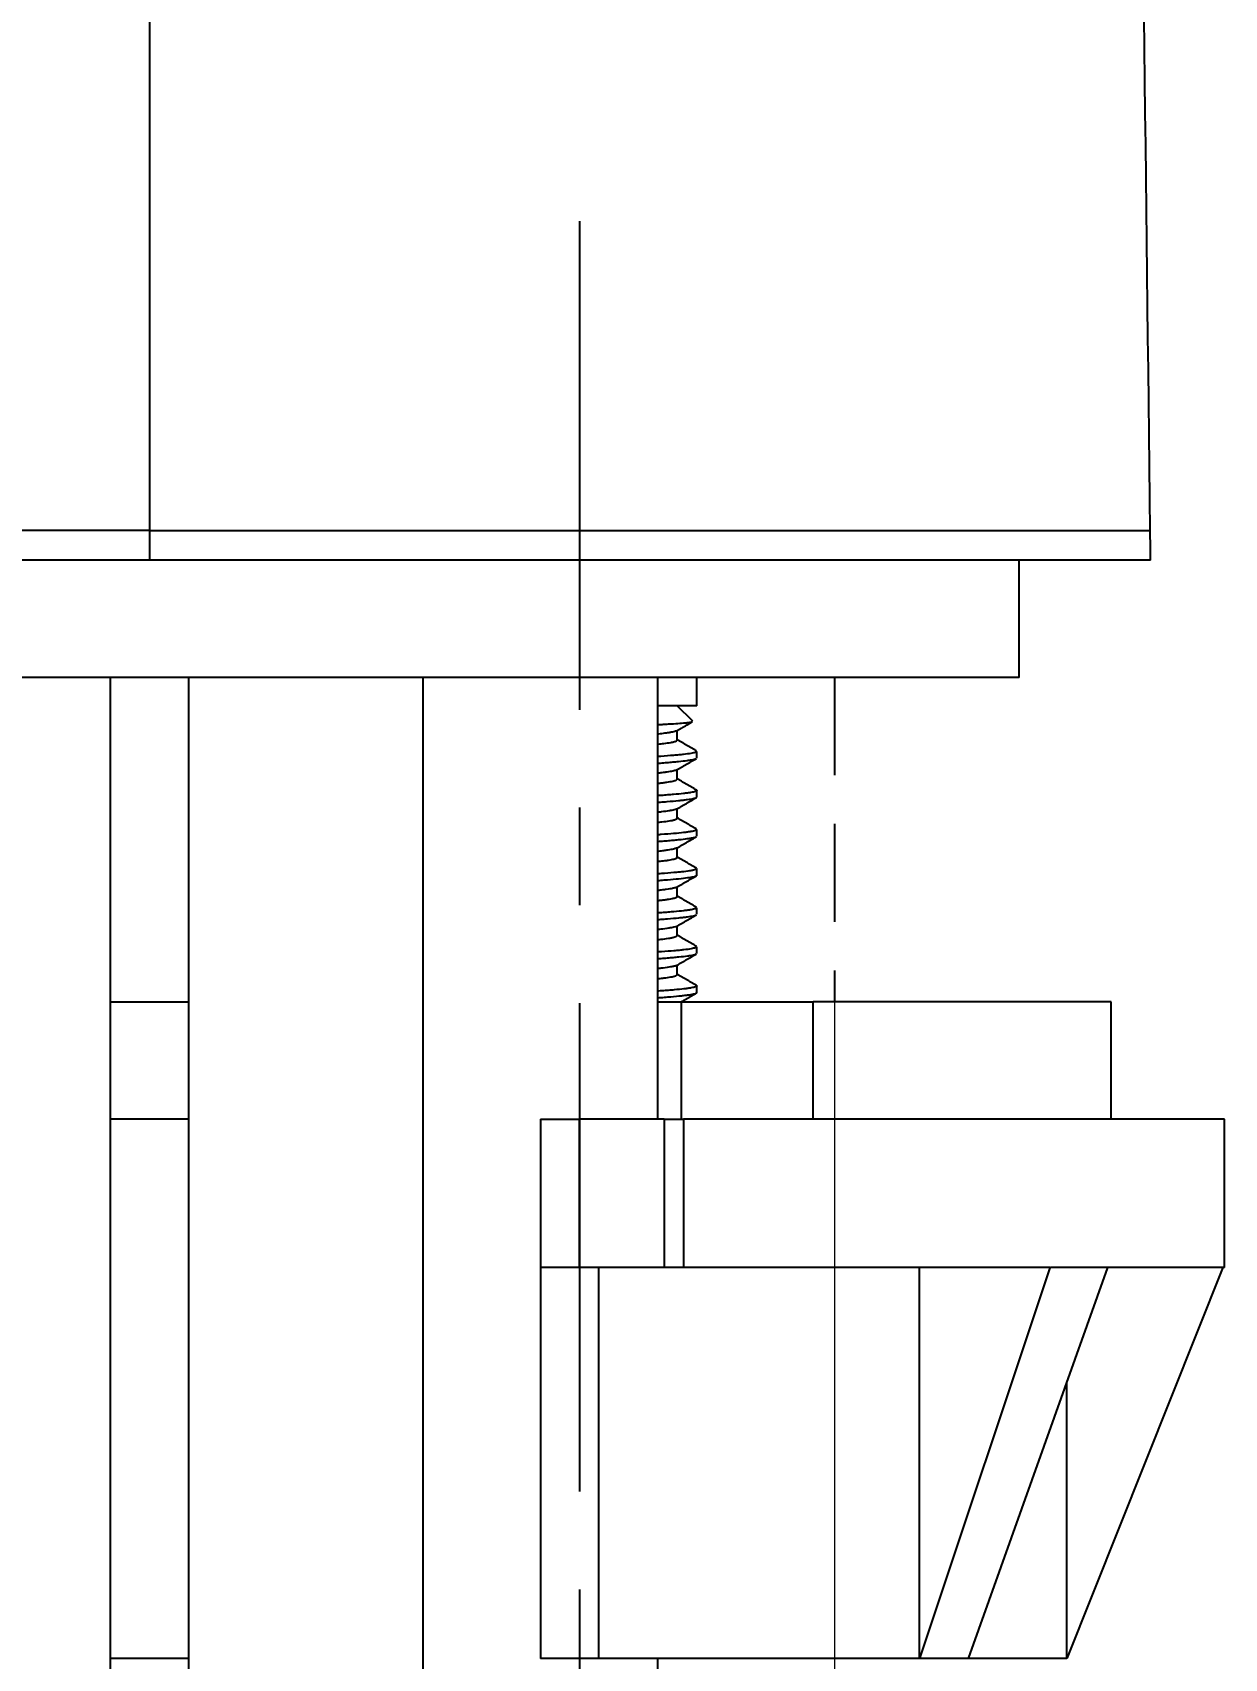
# Model space of a CAD drawing. Extents: x 0 to 1354, y 0 to 992.
# Drawn here: x 323.45 to 353.95, y 319.26 to 360.85 of the extents above; entities that cross this region are included whole.
import ezdxf

# ---------------------------------------------------------------- set-up
doc = ezdxf.new("R2010")
doc.units = 0
doc.header["$LTSCALE"] = 10
doc.header["$MEASUREMENT"] = 0
doc.header["$PDMODE"] = 3
doc.header["$PDSIZE"] = -10
doc.linetypes.add('CENTER', pattern=[2, 1.25, -0.25, 0.25, -0.25])
doc.linetypes.add('HIDDEN', pattern=[0.375, 0.25, -0.125])
doc.layers.get('0').update_dxf_attribs({"linetype": 'CONTINUOUS'})
doc.layers.get('DEFPOINTS').update_dxf_attribs({"linetype": 'CONTINUOUS'})
doc.layers.add('1', color=7, linetype='CONTINUOUS')
doc.styles.add('Daelim Dimension', font='NanumGothic.ttf')
doc.dimstyles.new('DEFAULT', dxfattribs={"dimscale": 2, "dimtxt": 2, "dimasz": 2, "dimexe": 0, "dimexo": 2, "dimgap": 1, "dimtad": 1, "dimdec": 1, "dimzin": 9, "dimdsep": 46, "dimtxsty": 'Daelim Dimension', "dimcen": 0.5, "dimclrd": 252, "dimclre": 252, "dimclrt": 3, "dimadec": 1, "dimazin": 0, "dimtfac": 1, "dimtdec": 1, "dimtix": 1, "dimtmove": 0, "dimatfit": 3, "dimfxl": 1, "dimtolj": 1, "dimtzin": 1, "dimlwd": 9, "dimlwe": 9, "dimarcsym": 0})

# ---------------------------------------------------------------- blocks, each defined once
blk = doc.blocks.new('*D3')
at = {"color": 5, "lineweight": 9, "ltscale": 0.5, "transparency": 16777216}
for p, q in [((308.968, 336.206), (308.968, 298.59)), ((343.968, 336.206), (343.968, 298.59)), ((308.968, 298.59), (194.874, 298.59)), ((339.968, 298.59), (312.968, 298.59))]:
    blk.add_line(p, q, dxfattribs=at)
at = {"color": 5, "ltscale": 0.5, "transparency": 16777216}
for points in [[(312.968, 299.257), (312.968, 297.923), (308.968, 298.59)], [(339.968, 299.257), (339.968, 297.923), (343.968, 298.59)]]:
    blk.add_solid(points, dxfattribs=at)
at = {"layer": 'DEFPOINTS', "color": 0, "ltscale": 0.5, "transparency": 16777216}
for p in [(308.968, 340.206), (343.968, 340.206), (343.968, 298.59)]:
    blk.add_point(p, dxfattribs=at)
at = {"color": 7, "lineweight": -3, "ltscale": 0.5, "transparency": 16777216, "insert": (240.458, 308.575), "char_height": 10, "attachment_point": 5, "style": 'Daelim Dimension'}
blk.add_mtext('\\A1;설치구멍 {\\H1.25x;\\C256;Ø}35', dxfattribs=at)

msp = doc.modelspace()

# ---------------------------------------------------------------- linework, layer by layer
at = {"color": 7, "linetype": 'HIDDEN', "lineweight": -3}
msp.add_line((343.968, 344.356), (343.968, 336.056), dxfattribs=at)
at = {"layer": '1', "color": 1, "linetype": 'CENTER', "lineweight": -3}
msp.add_line((337.447, 356.025), (337.447, 283.128), dxfattribs=at)
at = {"layer": '1', "color": 7, "linetype": 'Continuous', "lineweight": -3}
for p, q in [((348.697, 344.356), (348.697, 347.356)), ((348.697, 344.356), (304.197, 344.356)), ((325.447, 314.677), (325.447, 344.356)), ((327.447, 344.356), (327.447, 314.677)), ((333.447, 314.677), (333.447, 344.356)), ((339.447, 333.056), (339.447, 344.356)), ((340.447, 343.628), (340.447, 344.356)), ((340.447, 343.628), (339.447, 343.628)), ((340.334, 343.242), (339.947, 343.628)), ((340.344, 343.23), (340.342, 343.233)), ((339.947, 342.752), (339.947, 342.997)), ((340.447, 342.294), (340.447, 342.462)), ((339.947, 341.751), (339.947, 341.997)), ((340.447, 341.295), (340.447, 341.463)), ((339.947, 340.752), (339.947, 340.997)), ((340.447, 340.294), (340.447, 340.462)), ((339.947, 339.751), (339.947, 339.997)), ((340.447, 339.294), (340.447, 339.463)), ((339.947, 338.751), (339.947, 338.997)), ((340.447, 338.295), (340.447, 338.463)), ((339.947, 337.751), (339.947, 337.997)), ((340.447, 337.294), (340.447, 337.462)), ((339.947, 336.751), (339.947, 336.997)), ((340.447, 336.295), (340.447, 336.463)), ((325.447, 336.056), (326.547, 336.056)), ((326.547, 336.056), (327.447, 336.056)), ((339.447, 336.056), (340.047, 336.056)), ((340.047, 336.056), (343.425, 336.056)), ((340.047, 336.056), (340.047, 333.056)), ((351.047, 336.056), (343.425, 336.056)), ((343.425, 333.056), (343.425, 336.056)), ((351.047, 333.056), (351.047, 336.056)), ((326.547, 333.056), (325.447, 333.056)), ((327.447, 333.056), (326.547, 333.056)), ((336.447, 333.056), (337.447, 333.056)), ((336.447, 333.056), (336.447, 329.256)), ((339.609, 333.056), (337.447, 333.056)), ((337.447, 329.256), (337.447, 333.056)), ((339.609, 333.056), (340.106, 333.056)), ((339.609, 333.056), (339.609, 329.256)), ((353.947, 333.056), (340.106, 333.056)), ((340.106, 333.056), (340.106, 329.256)), ((353.947, 329.256), (353.947, 333.056)), ((336.447, 329.256), (336.447, 319.256)), ((337.447, 329.256), (336.447, 329.256)), ((339.609, 329.256), (337.447, 329.256)), ((337.936, 329.256), (337.936, 319.256)), ((340.106, 329.256), (339.609, 329.256)), ((349.477, 329.256), (340.106, 329.256)), ((346.145, 319.256), (346.145, 329.256)), ((349.478, 329.254), (346.145, 319.256)), ((347.395, 319.256), (350.96, 329.256)), ((350.96, 329.256), (349.497, 329.256)), ((353.907, 329.255), (349.914, 319.256)), ((353.906, 329.256), (350.96, 329.256)), ((353.908, 329.256), (353.906, 329.251)), ((353.947, 329.256), (353.908, 329.256)), ((349.914, 319.256), (349.914, 326.321)), ((326.447, 319.256), (325.447, 319.256)), ((327.447, 319.256), (326.447, 319.256)), ((337.936, 319.256), (336.447, 319.256)), ((346.145, 319.256), (337.936, 319.256)), ((339.447, 314.677), (339.447, 319.256)), ((347.395, 319.256), (346.145, 319.256)), ((349.914, 319.256), (347.395, 319.256))]:
    msp.add_line(p, q, dxfattribs=at)
msp.add_ellipse((326.753, 261.42), major_axis=(24.336, 67.794), ratio=0.178834, start_param=0.117682, end_param=0.119031, dxfattribs=at)
for points, degree in [([(352.047, 348.113), (351.842, 365.653), (351.637, 383.193), (351.432, 400.732)], 3), ([(326.447, 366.803), (326.447, 360.573), (326.447, 354.343), (326.447, 348.113)], 3), ([(326.447, 348.113), (326.447, 347.861), (326.447, 347.608), (326.447, 347.356)], 3), ([(352.056, 347.356), (352.053, 347.608), (352.05, 347.861), (352.047, 348.113)], 3), ([(339.924, 342.984), (340.119, 343.097), (340.315, 343.211)], 2), ([(340.443, 342.472), (340.195, 342.616), (339.947, 342.76)], 2), ([(339.929, 341.987), (340.187, 342.136), (340.444, 342.285)], 2), ([(340.439, 341.474), (340.193, 341.617), (339.947, 341.76)], 2), ([(339.925, 340.984), (340.182, 341.134), (340.439, 341.283)], 2), ([(340.444, 340.472), (340.196, 340.616), (339.947, 340.76)], 2), ([(339.928, 339.986), (340.186, 340.136), (340.443, 340.285)], 2), ([(340.438, 339.475), (340.192, 339.617), (339.947, 339.76)], 2), ([(339.927, 338.986), (340.184, 339.135), (340.442, 339.284)], 2), ([(340.444, 338.471), (340.196, 338.616), (339.947, 338.76)], 2), ([(339.926, 337.985), (340.184, 338.134), (340.441, 338.284)], 2), ([(340.439, 337.475), (340.193, 337.617), (339.947, 337.76)], 2), ([(339.929, 336.987), (340.186, 337.136), (340.444, 337.285)], 2), ([(340.444, 336.472), (340.195, 336.616), (339.947, 336.76)], 2), ([(340.047, 336.055), (340.243, 336.169), (340.439, 336.283)], 2)]:
    msp.add_open_spline(points, degree=degree, dxfattribs=at)
for points, knots in [([(326.447, 348.113), (326.024, 348.113), (325.182, 348.113), (324.348, 348.113), (323.101, 348.113), (322.276, 348.113), (320.641, 348.113), (319.83, 348.113), (318.825, 348.113), (318.524, 348.113), (318.224, 348.113), (318.024, 348.113), (317.925, 348.113), (317.428, 348.113), (316.643, 348.113), (315.496, 348.113), (314.751, 348.113), (313.649, 348.113), (312.934, 348.113), (311.891, 348.113), (311.548, 348.113), (311.041, 348.113), (310.874, 348.113), (310.624, 348.113), (310.541, 348.113), (310.376, 348.113), (310.294, 348.113), (309.56, 348.113), (308.939, 348.113), (307.759, 348.113), (307.2, 348.113), (306.142, 348.113), (305.643, 348.113), (305.058, 348.113), (304.943, 348.113), (304.773, 348.113), (304.717, 348.113), (304.606, 348.113), (304.332, 348.113), (304.073, 348.113), (303.48, 348.113), (303.123, 348.113), (302.484, 348.113), (302.203, 348.113), (301.837, 348.113), (301.725, 348.113), (301.571, 348.113), (301.522, 348.113), (301.429, 348.113), (301.386, 348.113), (301.179, 348.113), (301.055, 348.113), (300.931, 348.113), (300.868, 348.113), (300.847, 348.113), (300.847, 348.113)], [0, 0, 0, 0, 0.031254, 0.062509, 0.062509, 0.125017, 0.125017, 0.187526, 0.187526, 0.203153, 0.210966, 0.210966, 0.21878, 0.21878, 0.250034, 0.281288, 0.312543, 0.312543, 0.375051, 0.375051, 0.406305, 0.406305, 0.421933, 0.421933, 0.429746, 0.429746, 0.43756, 0.43756, 0.500068, 0.500068, 0.562577, 0.562577, 0.625085, 0.625085, 0.640712, 0.640712, 0.648526, 0.648526, 0.65634, 0.687594, 0.687594, 0.750102, 0.750102, 0.812611, 0.812611, 0.843865, 0.843865, 0.859492, 0.859492, 0.875119, 0.875119, 0.937628, 0.937628, 0.968882, 1, 1, 1, 1]), ([(326.447, 348.113), (326.869, 348.113), (327.711, 348.113), (328.546, 348.113), (329.793, 348.113), (330.617, 348.113), (332.253, 348.113), (333.064, 348.113), (334.069, 348.113), (334.37, 348.113), (334.669, 348.113), (334.869, 348.113), (334.969, 348.113), (335.466, 348.113), (336.251, 348.113), (337.398, 348.113), (338.142, 348.113), (339.244, 348.113), (339.96, 348.113), (341.003, 348.113), (341.346, 348.113), (341.852, 348.113), (342.02, 348.113), (342.269, 348.113), (342.352, 348.113), (342.517, 348.113), (342.599, 348.113), (343.333, 348.113), (343.954, 348.113), (345.135, 348.113), (345.694, 348.113), (346.752, 348.113), (347.251, 348.113), (347.836, 348.113), (347.951, 348.113), (348.12, 348.113), (348.176, 348.113), (348.287, 348.113), (348.561, 348.113), (348.82, 348.113), (349.413, 348.113), (349.771, 348.113), (350.409, 348.113), (350.691, 348.113), (351.056, 348.113), (351.168, 348.113), (351.322, 348.113), (351.371, 348.113), (351.464, 348.113), (351.508, 348.113), (351.714, 348.113), (351.838, 348.113), (351.963, 348.113), (352.026, 348.113), (352.047, 348.113), (352.047, 348.113)], [0, 0, 0, 0, 0.031254, 0.062509, 0.062509, 0.125017, 0.125017, 0.187526, 0.187526, 0.203153, 0.210966, 0.210966, 0.21878, 0.21878, 0.250034, 0.281288, 0.312543, 0.312543, 0.375051, 0.375051, 0.406305, 0.406305, 0.421933, 0.421933, 0.429746, 0.429746, 0.43756, 0.43756, 0.500068, 0.500068, 0.562577, 0.562577, 0.625085, 0.625085, 0.640712, 0.640712, 0.648526, 0.648526, 0.65634, 0.687594, 0.687594, 0.750102, 0.750102, 0.812611, 0.812611, 0.843865, 0.843865, 0.859492, 0.859492, 0.875119, 0.875119, 0.937628, 0.937628, 0.968882, 1, 1, 1, 1]), ([(326.447, 347.356), (326.024, 347.356), (325.182, 347.356), (324.347, 347.356), (323.099, 347.356), (322.275, 347.356), (320.639, 347.356), (319.828, 347.356), (318.822, 347.356), (318.521, 347.356), (318.221, 347.356), (318.022, 347.356), (317.922, 347.356), (317.425, 347.356), (316.64, 347.356), (315.492, 347.356), (314.747, 347.356), (313.645, 347.356), (312.929, 347.356), (311.886, 347.356), (311.543, 347.356), (311.036, 347.356), (310.868, 347.356), (310.619, 347.356), (310.536, 347.356), (310.371, 347.356), (310.289, 347.356), (309.555, 347.356), (308.933, 347.356), (307.753, 347.356), (307.193, 347.356), (306.135, 347.356), (305.636, 347.356), (305.051, 347.356), (304.936, 347.356), (304.766, 347.356), (304.71, 347.356), (304.599, 347.356), (304.325, 347.356), (304.066, 347.356), (303.472, 347.356), (303.115, 347.356), (302.476, 347.356), (302.194, 347.356), (301.829, 347.356), (301.717, 347.356), (301.563, 347.356), (301.514, 347.356), (301.421, 347.356), (301.377, 347.356), (301.17, 347.356), (301.046, 347.356), (300.922, 347.356), (300.859, 347.356), (300.838, 347.356), (300.838, 347.356)], [0, 0, 0, 0, 0.03125, 0.0625, 0.0625, 0.125, 0.125, 0.1875, 0.1875, 0.203125, 0.210938, 0.210938, 0.21875, 0.21875, 0.25, 0.28125, 0.3125, 0.3125, 0.375, 0.375, 0.40625, 0.40625, 0.421875, 0.421875, 0.429688, 0.429688, 0.4375, 0.4375, 0.5, 0.5, 0.5625, 0.5625, 0.625, 0.625, 0.640625, 0.640625, 0.648437, 0.648437, 0.65625, 0.6875, 0.6875, 0.75, 0.75, 0.8125, 0.8125, 0.84375, 0.84375, 0.859375, 0.859375, 0.875, 0.875, 0.9375, 0.9375, 0.96875, 1, 1, 1, 1]), ([(352.056, 347.356), (352.056, 347.356), (352.035, 347.356), (351.972, 347.356), (351.848, 347.356), (351.726, 347.356), (351.401, 347.356), (351.198, 347.356), (350.895, 347.356), (350.799, 347.356), (350.699, 347.356), (350.63, 347.356), (350.595, 347.356), (350.418, 347.356), (350.115, 347.356), (349.606, 347.356), (349.23, 347.356), (348.641, 347.356), (348.212, 347.356), (347.516, 347.356), (347.275, 347.356), (346.9, 347.356), (346.772, 347.356), (346.578, 347.356), (346.512, 347.356), (346.381, 347.356), (346.314, 347.356), (345.713, 347.356), (345.15, 347.356), (343.97, 347.356), (343.352, 347.356), (342.063, 347.356), (341.392, 347.356), (340.518, 347.356), (340.341, 347.356), (340.074, 347.356), (339.984, 347.356), (339.805, 347.356), (339.354, 347.356), (338.898, 347.356), (337.791, 347.356), (337.037, 347.356), (335.497, 347.356), (334.712, 347.356), (333.511, 347.356), (333.106, 347.356), (332.494, 347.356), (332.289, 347.356), (331.877, 347.356), (331.67, 347.356), (330.636, 347.356), (329.805, 347.356), (328.551, 347.356), (327.712, 347.356), (326.869, 347.356), (326.447, 347.356)], [0, 0, 0, 0, 0.031302, 0.06255, 0.06255, 0.125047, 0.125047, 0.187543, 0.187543, 0.203167, 0.21098, 0.21098, 0.218792, 0.218792, 0.25004, 0.281288, 0.312537, 0.312537, 0.375033, 0.375033, 0.406282, 0.406282, 0.421906, 0.421906, 0.429718, 0.429718, 0.43753, 0.43753, 0.500027, 0.500027, 0.562523, 0.562523, 0.62502, 0.62502, 0.640644, 0.640644, 0.648456, 0.648456, 0.656268, 0.687517, 0.687517, 0.750013, 0.750013, 0.81251, 0.81251, 0.843758, 0.843758, 0.859382, 0.859382, 0.875007, 0.875007, 0.937503, 0.937503, 0.968752, 1, 1, 1, 1]), ([(339.472, 343.151), (339.512, 343.152), (339.551, 343.154), (339.613, 343.158), (339.637, 343.159), (339.683, 343.161), (339.705, 343.163), (339.771, 343.166), (339.812, 343.169), (339.93, 343.177), (339.999, 343.182), (340.09, 343.189), (340.119, 343.191), (340.157, 343.195), (340.17, 343.196), (340.193, 343.199), (340.204, 343.2), (340.257, 343.206), (340.288, 343.211), (340.322, 343.218), (340.33, 343.22), (340.336, 343.223)], [0, 0, 0, 0, 0.080736, 0.080736, 0.131323, 0.131323, 0.18191, 0.18191, 0.283084, 0.283084, 0.485431, 0.485431, 0.586604, 0.586604, 0.637191, 0.637191, 0.687778, 0.687778, 0.890125, 0.890125, 1, 1, 1, 1]), ([(339.928, 342.986), (339.922, 342.983), (339.914, 342.98), (339.879, 342.968), (339.843, 342.96), (339.784, 342.949), (339.772, 342.947), (339.746, 342.943), (339.732, 342.941), (339.689, 342.934), (339.657, 342.93), (339.576, 342.919), (339.524, 342.912), (339.467, 342.906)], [0, 0, 0, 0, 0.126287, 0.126287, 0.448453, 0.448453, 0.528994, 0.528994, 0.609535, 0.609535, 0.770618, 0.770618, 1, 1, 1, 1]), ([(340.447, 342.463), (340.447, 342.455), (340.434, 342.446), (340.403, 342.435), (340.396, 342.432), (340.38, 342.428), (340.371, 342.426), (340.342, 342.419), (340.32, 342.414), (340.244, 342.401), (340.182, 342.393), (340.089, 342.382), (340.069, 342.38), (340.039, 342.377), (340.029, 342.376), (340.008, 342.374), (339.955, 342.369), (339.897, 342.364), (339.753, 342.352), (339.647, 342.344), (339.504, 342.333), (339.477, 342.331), (339.449, 342.329)], [0, 0, 0, 0, 0.18865, 0.18865, 0.23658, 0.23658, 0.284509, 0.284509, 0.380368, 0.380368, 0.572086, 0.572086, 0.620015, 0.620015, 0.64398, 0.64398, 0.667945, 0.763804, 0.763804, 0.955522, 0.955522, 1, 1, 1, 1]), ([(339.464, 342.65), (339.516, 342.656), (339.563, 342.661), (339.675, 342.675), (339.734, 342.683), (339.795, 342.694), (339.807, 342.696), (339.829, 342.701), (339.839, 342.703), (339.867, 342.71), (339.884, 342.714), (339.924, 342.728), (339.94, 342.737), (339.946, 342.748), (339.947, 342.749), (339.947, 342.751)], [0, 0, 0, 0, 0.166668, 0.166668, 0.427087, 0.427087, 0.492191, 0.492191, 0.557296, 0.557296, 0.687505, 0.687505, 0.947923, 0.947923, 1, 1, 1, 1]), ([(339.933, 341.989), (339.93, 341.987), (339.927, 341.986), (339.919, 341.982), (339.914, 341.98), (339.902, 341.976), (339.895, 341.974), (339.873, 341.967), (339.856, 341.963), (339.795, 341.951), (339.745, 341.942), (339.668, 341.931), (339.652, 341.929), (339.619, 341.924), (339.602, 341.922), (339.548, 341.915), (339.51, 341.911), (339.469, 341.906), (339.468, 341.906), (339.466, 341.906)], [0, 0, 0, 0, 0.057497, 0.057497, 0.135622, 0.135622, 0.213748, 0.213748, 0.369998, 0.369998, 0.682499, 0.682499, 0.760624, 0.760624, 0.838749, 0.838749, 0.995, 0.995, 1, 1, 1, 1]), ([(339.471, 342.162), (339.486, 342.163), (339.502, 342.164), (339.575, 342.17), (339.631, 342.174), (339.711, 342.181), (339.738, 342.183), (339.789, 342.187), (339.814, 342.19), (339.888, 342.196), (339.934, 342.201), (340.063, 342.214), (340.138, 342.223), (340.218, 342.233), (340.233, 342.236), (340.262, 342.24), (340.276, 342.242), (340.315, 342.248), (340.338, 342.252), (340.396, 342.265), (340.422, 342.272), (340.436, 342.281), (340.436, 342.281), (340.436, 342.281)], [0, 0, 0, 0, 0.028448, 0.028448, 0.136207, 0.136207, 0.190086, 0.190086, 0.243965, 0.243965, 0.351724, 0.351724, 0.567241, 0.567241, 0.62112, 0.62112, 0.674999, 0.674999, 0.782758, 0.782758, 0.998275, 0.998275, 1, 1, 1, 1]), ([(339.472, 341.651), (339.51, 341.655), (339.565, 341.661), (339.615, 341.667), (339.648, 341.671), (339.664, 341.674), (339.741, 341.684), (339.792, 341.693), (339.853, 341.706), (339.88, 341.713), (339.9, 341.72), (339.912, 341.724), (339.918, 341.727), (339.939, 341.737), (339.946, 341.744), (339.947, 341.751)], [0, 0, 0, 0, 0.125, 0.190651, 0.190651, 0.256302, 0.256302, 0.518906, 0.518906, 0.650208, 0.715859, 0.715859, 0.78151, 0.78151, 1, 1, 1, 1]), ([(339.448, 341.161), (339.472, 341.162), (339.497, 341.164), (339.579, 341.17), (339.635, 341.174), (339.796, 341.188), (339.892, 341.197), (340.022, 341.21), (340.062, 341.214), (340.119, 341.221), (340.137, 341.223), (340.172, 341.227), (340.189, 341.23), (340.268, 341.24), (340.319, 341.248), (340.377, 341.261), (340.394, 341.265), (340.413, 341.271), (340.419, 341.273), (340.429, 341.277), (340.433, 341.279), (340.443, 341.285), (340.446, 341.289), (340.447, 341.293)], [0, 0, 0, 0, 0.039351, 0.039351, 0.135801, 0.135801, 0.328701, 0.328701, 0.425151, 0.425151, 0.473376, 0.473376, 0.521601, 0.521601, 0.714501, 0.714501, 0.810951, 0.810951, 0.859176, 0.859176, 0.907401, 0.907401, 1, 1, 1, 1]), ([(340.432, 341.478), (340.434, 341.478), (340.435, 341.477), (340.439, 341.474), (340.442, 341.472), (340.446, 341.468), (340.447, 341.466), (340.447, 341.455), (340.435, 341.446), (340.385, 341.428), (340.347, 341.419), (340.284, 341.408), (340.27, 341.406), (340.242, 341.402), (340.227, 341.4), (340.18, 341.393), (340.146, 341.389), (340.035, 341.376), (339.95, 341.368), (339.829, 341.358), (339.804, 341.356), (339.753, 341.352), (339.727, 341.35), (339.647, 341.344), (339.591, 341.339), (339.513, 341.334), (339.493, 341.332), (339.472, 341.331)], [0, 0, 0, 0, 0.014585, 0.014585, 0.057987, 0.057987, 0.10139, 0.10139, 0.275001, 0.275001, 0.448612, 0.448612, 0.492015, 0.492015, 0.535417, 0.535417, 0.622223, 0.622223, 0.795834, 0.795834, 0.839236, 0.839236, 0.882639, 0.882639, 0.969445, 0.969445, 1, 1, 1, 1]), ([(339.442, 340.648), (339.46, 340.65), (339.478, 340.652), (339.515, 340.656), (339.534, 340.658), (339.626, 340.668), (339.69, 340.677), (339.77, 340.69), (339.795, 340.694), (339.828, 340.701), (339.838, 340.703), (339.857, 340.707), (339.866, 340.71), (339.907, 340.721), (339.928, 340.73), (339.944, 340.743), (339.947, 340.747), (339.947, 340.751)], [0, 0, 0, 0, 0.056403, 0.056403, 0.11992, 0.11992, 0.373986, 0.373986, 0.501019, 0.501019, 0.564536, 0.564536, 0.628053, 0.628053, 0.882119, 0.882119, 1, 1, 1, 1]), ([(339.93, 340.987), (339.917, 340.98), (339.897, 340.974), (339.853, 340.963), (339.833, 340.958), (339.8, 340.952), (339.788, 340.95), (339.763, 340.946), (339.75, 340.943), (339.681, 340.933), (339.617, 340.924), (339.514, 340.911), (339.484, 340.908), (339.452, 340.904)], [0, 0, 0, 0, 0.254998, 0.254998, 0.411248, 0.411248, 0.489373, 0.489373, 0.567498, 0.567498, 0.879999, 0.879999, 1, 1, 1, 1]), ([(340.447, 340.462), (340.446, 340.459), (340.444, 340.455), (340.435, 340.449), (340.432, 340.446), (340.422, 340.442), (340.417, 340.44), (340.385, 340.428), (340.348, 340.419), (340.273, 340.406), (340.245, 340.402), (340.198, 340.396), (340.174, 340.392), (340.147, 340.389), (340.13, 340.387), (340.12, 340.386), (340.036, 340.377), (339.951, 340.368), (339.76, 340.352), (339.654, 340.344), (339.509, 340.333), (339.479, 340.331), (339.449, 340.329)], [0, 0, 0, 0, 0.0841, 0.0841, 0.132326, 0.132326, 0.180551, 0.180551, 0.373454, 0.373454, 0.469905, 0.469905, 0.51813, 0.542243, 0.542243, 0.566356, 0.566356, 0.759258, 0.759258, 0.95216, 0.95216, 1, 1, 1, 1]), ([(339.461, 340.162), (339.482, 340.163), (339.504, 340.165), (339.582, 340.17), (339.638, 340.175), (339.744, 340.183), (339.795, 340.188), (339.868, 340.195), (339.892, 340.197), (339.938, 340.201), (339.96, 340.204), (340.068, 340.215), (340.143, 340.223), (340.237, 340.236), (340.266, 340.24), (340.304, 340.247), (340.316, 340.249), (340.339, 340.253), (340.35, 340.255), (340.397, 340.265), (340.422, 340.272), (340.435, 340.28)], [0, 0, 0, 0, 0.038791, 0.038791, 0.146549, 0.146549, 0.254306, 0.254306, 0.308185, 0.308185, 0.362064, 0.362064, 0.577579, 0.577579, 0.685336, 0.685336, 0.739215, 0.739215, 0.793094, 0.793094, 1, 1, 1, 1]), ([(339.932, 339.988), (339.931, 339.988), (339.93, 339.987), (339.926, 339.985), (339.921, 339.983), (339.91, 339.979), (339.904, 339.977), (339.87, 339.966), (339.832, 339.958), (339.76, 339.945), (339.733, 339.941), (339.689, 339.934), (339.673, 339.932), (339.641, 339.927), (339.625, 339.925), (339.564, 339.917), (339.518, 339.912), (339.468, 339.906)], [0, 0, 0, 0, 0.013886, 0.013886, 0.092801, 0.092801, 0.171715, 0.171715, 0.487372, 0.487372, 0.6452, 0.6452, 0.724115, 0.724115, 0.803029, 0.803029, 1, 1, 1, 1]), ([(340.447, 339.463), (340.447, 339.455), (340.435, 339.446), (340.399, 339.433), (340.384, 339.429), (340.36, 339.423), (340.355, 339.422), (340.345, 339.42), (340.34, 339.419), (340.323, 339.415), (340.312, 339.413), (340.249, 339.402), (340.187, 339.394), (340.077, 339.381), (340.037, 339.377), (339.973, 339.371), (339.951, 339.369), (339.905, 339.365), (339.882, 339.363), (339.762, 339.352), (339.656, 339.344), (339.515, 339.334), (339.489, 339.332), (339.463, 339.33)], [0, 0, 0, 0, 0.185182, 0.185182, 0.281633, 0.281633, 0.305746, 0.305746, 0.329858, 0.329858, 0.378084, 0.378084, 0.570986, 0.570986, 0.667437, 0.667437, 0.715662, 0.715662, 0.763888, 0.763888, 0.95679, 0.95679, 1, 1, 1, 1]), ([(339.474, 339.651), (339.531, 339.657), (339.583, 339.663), (339.647, 339.671), (339.663, 339.673), (339.694, 339.678), (339.708, 339.68), (339.751, 339.686), (339.777, 339.691), (339.846, 339.704), (339.881, 339.713), (339.918, 339.726), (339.928, 339.731), (339.941, 339.74), (339.945, 339.745), (339.947, 339.75), (339.947, 339.751), (339.947, 339.752)], [0, 0, 0, 0, 0.186975, 0.186975, 0.252627, 0.252627, 0.318278, 0.318278, 0.449581, 0.449581, 0.712188, 0.712188, 0.843491, 0.843491, 0.974794, 0.974794, 1, 1, 1, 1]), ([(339.46, 339.162), (339.483, 339.163), (339.505, 339.165), (339.556, 339.168), (339.584, 339.171), (339.64, 339.175), (339.668, 339.177), (339.802, 339.188), (339.995, 339.206), (340.144, 339.224), (340.271, 339.241), (340.322, 339.249), (340.399, 339.265), (340.424, 339.273), (340.44, 339.284), (340.443, 339.286), (340.446, 339.29), (340.447, 339.291), (340.447, 339.293)], [0, 0, 0, 0, 0.036491, 0.036491, 0.085016, 0.085016, 0.133541, 0.133541, 0.32764, 0.52174, 0.52174, 0.71584, 0.71584, 0.909939, 0.909939, 0.958464, 0.958464, 1, 1, 1, 1]), ([(339.932, 338.988), (339.928, 338.986), (339.924, 338.984), (339.909, 338.978), (339.896, 338.974), (339.873, 338.968), (339.864, 338.965), (339.846, 338.961), (339.836, 338.959), (339.783, 338.948), (339.731, 338.94), (339.637, 338.927), (339.586, 338.92), (339.53, 338.913), (339.492, 338.909), (339.472, 338.907), (339.453, 338.904)], [0, 0, 0, 0, 0.074258, 0.074258, 0.228961, 0.228961, 0.306312, 0.306312, 0.383664, 0.383664, 0.69307, 0.69307, 0.847772, 0.925124, 0.925124, 1, 1, 1, 1]), ([(339.459, 338.65), (339.47, 338.651), (339.482, 338.652), (339.513, 338.655), (339.532, 338.658), (339.569, 338.662), (339.587, 338.664), (339.639, 338.67), (339.671, 338.674), (339.759, 338.687), (339.808, 338.696), (339.856, 338.707), (339.865, 338.709), (339.882, 338.714), (339.889, 338.716), (339.91, 338.723), (339.921, 338.728), (339.941, 338.739), (339.947, 338.745), (339.947, 338.752)], [0, 0, 0, 0, 0.037189, 0.037189, 0.101755, 0.101755, 0.166321, 0.166321, 0.295453, 0.295453, 0.553717, 0.553717, 0.618283, 0.618283, 0.682849, 0.682849, 0.81198, 0.81198, 1, 1, 1, 1]), ([(339.451, 338.161), (339.478, 338.163), (339.505, 338.165), (339.589, 338.171), (339.645, 338.175), (339.804, 338.188), (339.9, 338.197), (340.008, 338.208), (340.029, 338.211), (340.069, 338.215), (340.089, 338.217), (340.144, 338.224), (340.179, 338.228), (340.272, 338.241), (340.323, 338.249), (340.371, 338.259), (340.38, 338.261), (340.396, 338.265), (340.403, 338.267), (340.419, 338.273), (340.427, 338.276), (340.433, 338.279)], [0, 0, 0, 0, 0.049479, 0.049479, 0.157986, 0.157986, 0.375, 0.375, 0.429254, 0.429254, 0.483507, 0.483507, 0.592014, 0.592014, 0.809028, 0.809028, 0.863282, 0.863282, 0.917535, 0.917535, 1, 1, 1, 1]), ([(340.447, 338.462), (340.447, 338.461), (340.446, 338.458), (340.444, 338.456), (340.442, 338.454), (340.441, 338.453), (340.433, 338.447), (340.424, 338.442), (340.388, 338.429), (340.351, 338.42), (340.276, 338.407), (340.248, 338.402), (340.202, 338.396), (340.185, 338.394), (340.151, 338.39), (340.133, 338.388), (340.041, 338.377), (339.957, 338.369), (339.814, 338.357), (339.764, 338.353), (339.684, 338.346), (339.656, 338.344), (339.601, 338.34), (339.572, 338.338), (339.517, 338.334), (339.49, 338.332), (339.462, 338.33)], [0, 0, 0, 0, 0.032994, 0.057256, 0.057256, 0.081519, 0.081519, 0.178569, 0.178569, 0.372669, 0.372669, 0.469719, 0.469719, 0.518244, 0.518244, 0.566769, 0.566769, 0.760869, 0.760869, 0.857919, 0.857919, 0.906444, 0.906444, 0.954968, 0.954968, 1, 1, 1, 1]), ([(339.932, 337.988), (339.918, 337.98), (339.894, 337.973), (339.843, 337.961), (339.823, 337.956), (339.789, 337.95), (339.776, 337.948), (339.751, 337.944), (339.737, 337.941), (339.666, 337.93), (339.584, 337.919), (339.488, 337.908), (339.469, 337.906)], [0, 0, 0, 0, 0.295457, 0.295457, 0.453285, 0.453285, 0.532199, 0.532199, 0.611113, 0.611113, 0.926769, 1, 1, 1, 1]), ([(340.447, 337.462), (340.446, 337.455), (340.435, 337.447), (340.407, 337.436), (340.4, 337.434), (340.385, 337.429), (340.376, 337.427), (340.348, 337.42), (340.327, 337.416), (340.253, 337.403), (340.191, 337.394), (340.1, 337.384), (340.081, 337.382), (340.041, 337.377), (340.02, 337.375), (339.956, 337.369), (339.911, 337.365), (339.768, 337.353), (339.663, 337.345), (339.52, 337.334), (339.49, 337.332), (339.458, 337.329), (339.455, 337.329), (339.452, 337.329)], [0, 0, 0, 0, 0.175927, 0.175927, 0.224152, 0.224152, 0.272378, 0.272378, 0.368828, 0.368828, 0.561729, 0.561729, 0.609954, 0.609954, 0.658179, 0.658179, 0.75463, 0.75463, 0.947531, 0.947531, 0.995756, 0.995756, 1, 1, 1, 1]), ([(339.468, 337.651), (339.507, 337.655), (339.543, 337.659), (339.648, 337.671), (339.71, 337.68), (339.775, 337.69), (339.787, 337.693), (339.81, 337.697), (339.821, 337.699), (339.852, 337.706), (339.87, 337.711), (339.915, 337.724), (339.934, 337.733), (339.944, 337.744), (339.946, 337.747), (339.947, 337.749), (339.947, 337.75), (339.947, 337.751)], [0, 0, 0, 0, 0.12605, 0.12605, 0.388655, 0.388655, 0.454306, 0.454306, 0.519957, 0.519957, 0.651259, 0.651259, 0.913864, 0.913864, 0.979515, 0.979515, 1, 1, 1, 1]), ([(339.934, 336.989), (339.924, 336.984), (339.91, 336.978), (339.883, 336.97), (339.875, 336.968), (339.858, 336.964), (339.849, 336.962), (339.819, 336.956), (339.797, 336.951), (339.722, 336.939), (339.661, 336.93), (339.573, 336.918), (339.555, 336.916), (339.517, 336.912), (339.497, 336.909), (339.472, 336.907), (339.467, 336.906), (339.461, 336.905)], [0, 0, 0, 0, 0.205444, 0.205444, 0.282796, 0.282796, 0.360147, 0.360147, 0.51485, 0.51485, 0.824257, 0.824257, 0.901608, 0.901608, 0.97896, 0.97896, 1, 1, 1, 1]), ([(339.474, 337.162), (339.494, 337.164), (339.514, 337.165), (339.591, 337.171), (339.647, 337.175), (339.727, 337.182), (339.753, 337.184), (339.791, 337.188), (339.804, 337.189), (339.829, 337.191), (339.89, 337.197), (339.947, 337.202), (340.075, 337.215), (340.149, 337.224), (340.227, 337.235), (340.242, 337.237), (340.27, 337.241), (340.284, 337.243), (340.322, 337.249), (340.344, 337.254), (340.398, 337.265), (340.422, 337.273), (340.435, 337.28)], [0, 0, 0, 0, 0.037326, 0.037326, 0.145832, 0.145832, 0.200086, 0.200086, 0.227212, 0.227212, 0.254339, 0.362845, 0.362845, 0.579859, 0.579859, 0.634112, 0.634112, 0.688365, 0.688365, 0.796872, 0.796872, 1, 1, 1, 1]), ([(339.468, 336.651), (339.496, 336.654), (339.542, 336.659), (339.585, 336.664), (339.62, 336.668), (339.637, 336.67), (339.718, 336.681), (339.771, 336.689), (339.837, 336.703), (339.865, 336.709), (339.888, 336.716), (339.902, 336.721), (339.908, 336.723), (339.936, 336.734), (339.947, 336.743), (339.947, 336.752)], [0, 0, 0, 0, 0.090624, 0.155728, 0.155728, 0.220832, 0.220832, 0.481247, 0.481247, 0.611454, 0.676558, 0.676558, 0.741662, 0.741662, 1, 1, 1, 1]), ([(339.451, 336.161), (339.48, 336.163), (339.509, 336.165), (339.596, 336.171), (339.651, 336.176), (339.81, 336.189), (339.906, 336.198), (340.034, 336.211), (340.074, 336.216), (340.13, 336.222), (340.148, 336.224), (340.182, 336.229), (340.198, 336.231), (340.276, 336.241), (340.326, 336.25), (340.382, 336.262), (340.398, 336.266), (340.417, 336.272), (340.422, 336.274), (340.432, 336.278), (340.435, 336.28), (340.444, 336.286), (340.447, 336.29), (340.447, 336.293)], [0, 0, 0, 0, 0.047067, 0.047067, 0.143518, 0.143518, 0.336418, 0.336418, 0.432868, 0.432868, 0.481093, 0.481093, 0.529318, 0.529318, 0.722219, 0.722219, 0.818669, 0.818669, 0.866894, 0.866894, 0.915119, 0.915119, 1, 1, 1, 1]), ([(340.437, 336.475), (340.443, 336.472), (340.446, 336.469), (340.447, 336.463), (340.447, 336.461), (340.444, 336.456), (340.442, 336.454), (340.434, 336.447), (340.425, 336.443), (340.39, 336.43), (340.353, 336.421), (340.291, 336.41), (340.278, 336.407), (340.25, 336.403), (340.236, 336.401), (340.19, 336.394), (340.156, 336.39), (340.047, 336.378), (339.963, 336.37), (339.843, 336.359), (339.819, 336.357), (339.768, 336.353), (339.69, 336.347), (339.608, 336.341), (339.522, 336.334), (339.493, 336.332), (339.464, 336.33)], [0, 0, 0, 0, 0.073446, 0.073446, 0.117585, 0.117585, 0.161723, 0.161723, 0.25, 0.25, 0.426554, 0.426554, 0.470692, 0.470692, 0.51483, 0.51483, 0.603107, 0.603107, 0.779661, 0.779661, 0.823799, 0.823799, 0.867938, 0.956215, 0.956215, 1, 1, 1, 1])]:
    msp.add_open_spline(points, degree=3, knots=knots, dxfattribs=at)

# ---------------------------------------------------------------- dimensions: what is measured, and where the dimension line sits
at = {"color": 5, "lineweight": -3, "ltscale": 0.5}
dim = msp.add_linear_dim(base=(343.968, 298.59), p1=(308.968, 340.206), p2=(343.968, 340.206), text='설치구멍 {\\H1.25x;\\C256;Ø}<>', dimstyle='DEFAULT', override={"dimtxt": 5, "dimclrd": 5, "dimclre": 5, "dimclrt": 7}, dxfattribs=at)
dim.commit()
dim.dimension.update_dxf_attribs({"geometry": '*D3', "text_midpoint": (240.458, 298.59), "dimtype": 160})

doc.saveas('drawing.dxf')
